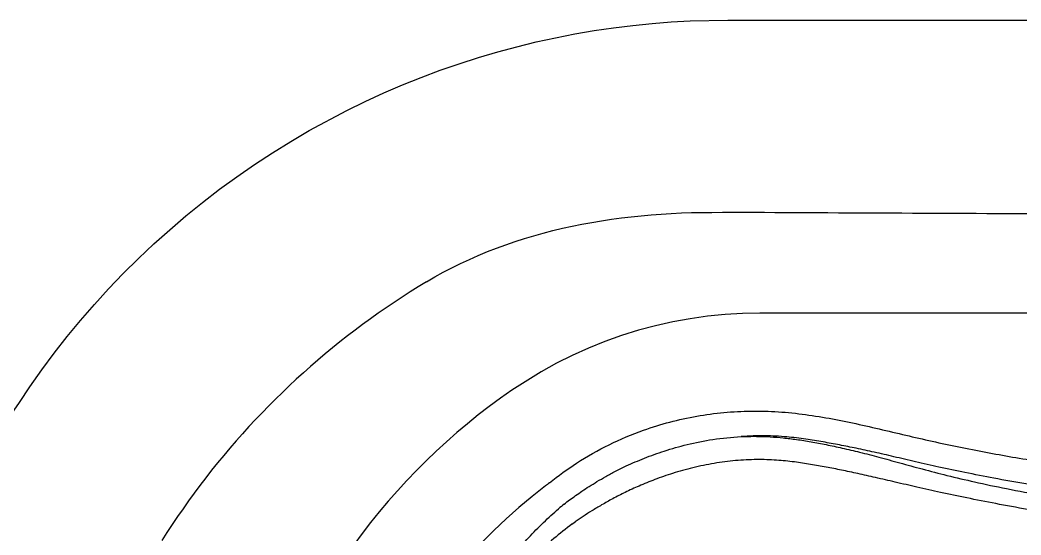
# Model space of a CAD drawing. Extents: x 528 to 612, y 649 to 778.
# Drawn here: x 543.37 to 548.68, y 676.06 to 678.8 of the extents above; entities that cross this region are included whole.
import ezdxf

# ---------------------------------------------------------------- set-up
doc = ezdxf.new("R2010")
doc.units = 0
doc.header["$MEASUREMENT"] = 0
doc.layers.add('1', color=4, linetype='Continuous')

# ---------------------------------------------------------------- blocks, each defined once
blk = doc.blocks.new('main_control')
at = {"color": 4, "linetype": 'Continuous'}
blk.add_arc((8.171, 15.6926), 2.952, 127.2, 238.6532, dxfattribs=at)
at = {"color": 3, "linetype": 'Continuous'}
for centre, radius, start, end in [((7.4918, 16.7156), 1.7282, 128.8908, 129.7699), ((6.9329, 17.3713), 0.7299, 127.8492, 130.9543), ((8.171, 15.6926), 2.7062, 127.4319, 132.6834)]:
    blk.add_arc(centre, radius, start, end, dxfattribs=at)
at = {"color": 4, "linetype": 'Continuous'}
blk.add_open_spline([(6.4067, 18.0607), (6.4529, 18.098), (6.6081, 18.2105), (6.8699, 18.3394), (7.1866, 18.4223), (7.4289, 18.4447), (7.6221, 18.4396), (7.8144, 18.4196), (8.0517, 18.3733), (8.3329, 18.3041), (8.6161, 18.2425), (8.9011, 18.1901), (9.2831, 18.1308), (9.7631, 18.0747), (10.3414, 18.0324), (10.921, 18.0177), (11.5005, 18.0324), (12.0788, 18.0747), (12.5589, 18.1308), (12.9408, 18.1901), (13.2258, 18.2425), (13.509, 18.3041), (13.7902, 18.3733), (14.0275, 18.4196), (14.2198, 18.4396), (14.4131, 18.4447), (14.6554, 18.4223), (14.972, 18.3394), (15.2338, 18.2105), (15.389, 18.098), (15.4352, 18.0607)], degree=3, knots=[0, 0, 0, 0, 0.178027, 0.574338, 0.866146, 1.156033, 1.30086, 1.445718, 1.73541, 2.02509, 2.314758, 2.604515, 2.89439, 3.474275, 4.05394, 4.633339, 5.212738, 5.792404, 6.372289, 6.662164, 6.951921, 7.241589, 7.531269, 7.820961, 7.965819, 8.110646, 8.400533, 8.692341, 9.088652, 9.266679, 9.266679, 9.266679, 9.266679], dxfattribs=at)
at = {"color": 3, "linetype": 'Continuous'}
for points, knots in [([(6.8141, 18.1498), (6.8458, 18.1645), (6.9123, 18.1932), (7.0199, 18.2321), (7.141, 18.2666), (7.2773, 18.2937), (7.3737, 18.3034), (7.4239, 18.306)], [0, 0, 0, 0, 0.1047557, 0.2171491, 0.3429462, 0.4824128, 0.6332561, 0.6332561, 0.6332561, 0.6332561]), ([(14.2226, 18.3076), (14.186, 18.3055), (14.1175, 18.2989), (14.02, 18.284), (13.9295, 18.2682), (13.8401, 18.251), (13.7471, 18.2314), (13.6478, 18.2089), (13.5403, 18.1837), (13.423, 18.1565), (13.294, 18.1286), (13.1518, 18.0996), (12.9958, 18.0701), (12.8257, 18.0407), (12.6407, 18.0117), (12.4392, 17.9837), (12.2195, 17.9574), (11.9798, 17.9334), (11.7181, 17.9129), (11.4317, 17.897), (11.1176, 17.8874), (10.7792, 17.8864), (10.4365, 17.8955), (10.1129, 17.9133), (9.8234, 17.9368), (9.5661, 17.9636), (9.3359, 17.9925), (9.1287, 18.0226), (8.9415, 18.0531), (8.7716, 18.0837), (8.6178, 18.1139), (8.4788, 18.1432), (8.353, 18.1715), (8.2386, 18.1984), (8.1341, 18.2227), (8.0378, 18.2436), (7.9472, 18.2618), (7.858, 18.278), (7.7649, 18.2933), (7.6622, 18.3059), (7.5472, 18.3119), (7.4661, 18.3091), (7.4239, 18.306)], [0, 0, 0, 0, 0.110154, 0.206247, 0.295913, 0.385576, 0.479466, 0.580824, 0.691188, 0.810879, 0.941972, 1.087097, 1.246186, 1.418372, 1.604868, 1.807842, 2.028639, 2.268782, 2.530524, 2.8161, 3.129002, 3.473359, 3.830932, 4.157299, 4.445535, 4.702335, 4.933294, 5.141512, 5.330251, 5.502508, 5.659228, 5.800628, 5.928575, 6.046027, 6.153138, 6.250574, 6.341543, 6.430362, 6.522511, 6.624597, 6.740726, 6.867564, 6.867564, 6.867564, 6.867564]), ([(7.4239, 18.306), (7.4512, 18.3072), (7.503, 18.3081), (7.5777, 18.3055), (7.6486, 18.2998), (7.7207, 18.2909), (7.7966, 18.2786), (7.8773, 18.2633), (7.9634, 18.2449), (8.0568, 18.2228), (8.1588, 18.1964), (8.2694, 18.1658), (8.3896, 18.1326), (8.5221, 18.0982), (8.6711, 18.0632), (8.8408, 18.0274), (9.0335, 17.992), (9.2495, 17.9583), (9.4887, 17.9278), (9.7522, 17.9023), (10.0422, 17.883), (10.3635, 17.8698), (10.7185, 17.8634), (11.0946, 17.8635), (11.4651, 17.8699), (11.8061, 17.884), (12.1094, 17.9043), (12.3793, 17.9302), (12.621, 17.9603), (12.838, 17.9936), (13.0322, 18.029), (13.2054, 18.0662), (13.36, 18.1043), (13.499, 18.1427), (13.6241, 18.1792), (13.7368, 18.2109), (13.8389, 18.2374), (13.9334, 18.2596), (14.0251, 18.2788), (14.1208, 18.2958), (14.1873, 18.3043), (14.2226, 18.3076)], [0, 0, 0, 0, 0.081876, 0.155383, 0.224151, 0.295171, 0.373152, 0.454916, 0.541436, 0.637217, 0.742887, 0.857462, 0.981537, 1.116996, 1.268014, 1.440737, 1.637365, 1.855746, 2.096282, 2.360829, 2.649742, 2.968042, 3.325546, 3.714725, 4.096251, 4.43723, 4.738479, 5.008199, 5.250446, 5.469193, 5.666676, 5.842533, 6.000413, 6.144457, 6.275087, 6.39139, 6.495683, 6.59144, 6.682573, 6.776608, 6.883253, 6.883253, 6.883253, 6.883253]), ([(8.9442, 17.919), (8.888, 17.9289), (8.7805, 17.9485), (8.6268, 17.9789), (8.4874, 18.0082), (8.3609, 18.0365), (8.2459, 18.0633), (8.1414, 18.0877), (8.0464, 18.1092), (7.9589, 18.1278), (7.8754, 18.1442), (7.792, 18.1588), (7.7046, 18.1721), (7.6093, 18.1821), (7.505, 18.1854), (7.3939, 18.1799), (7.2802, 18.1651), (7.1685, 18.1419), (7.0634, 18.1125), (6.9683, 18.0795), (6.8844, 18.0453), (6.8102, 18.011), (6.7441, 17.9772), (6.6852, 17.9442), (6.6328, 17.9127), (6.5862, 17.8829), (6.5571, 17.8634), (6.5434, 17.854)], [0, 0, 0, 0, 0.171187, 0.327792, 0.469805, 0.59858, 0.716611, 0.824054, 0.920666, 1.008813, 1.092461, 1.175749, 1.262789, 1.357794, 1.46289, 1.575521, 1.69119, 1.806617, 1.917433, 2.018479, 2.108237, 2.189288, 2.263585, 2.330966, 2.391804, 2.446855, 2.496828, 2.496828, 2.496828, 2.496828]), ([(6.4851, 17.9477), (6.4945, 17.9551), (6.5143, 17.9702), (6.5457, 17.9931), (6.5801, 18.017), (6.618, 18.0419), (6.66, 18.0679), (6.7065, 18.0949), (6.7582, 18.1227), (6.7948, 18.1407), (6.8141, 18.1498)], [0, 0, 0, 0, 0.0360835, 0.0747551, 0.1164788, 0.1617133, 0.2109187, 0.2645558, 0.3230807, 0.3869779, 0.3869779, 0.3869779, 0.3869779]), ([(5.4818, 15.9954), (5.4896, 16.085), (5.5121, 16.2542), (5.5676, 16.4907), (5.6374, 16.6966), (5.7134, 16.8765), (5.7914, 17.0359), (5.8693, 17.1792), (5.9462, 17.3078), (6.0206, 17.4217), (6.091, 17.5207), (6.1579, 17.6083), (6.2248, 17.6903), (6.2963, 17.771), (6.3731, 17.8492), (6.4275, 17.8991), (6.4545, 17.9226)], [0, 0, 0, 0, 0.269667, 0.511314, 0.72764, 0.921045, 1.096914, 1.259492, 1.410405, 1.54628, 1.667459, 1.77496, 1.876929, 1.984579, 2.098299, 2.205753, 2.205753, 2.205753, 2.205753])]:
    blk.add_open_spline(points, degree=3, knots=knots, dxfattribs=at)
at = {"layer": '1', "color": 3}
blk.add_line((6.5261, 17.8415), (6.5434, 17.854), dxfattribs=at)
blk = doc.blocks.new('2010JETSETTER')
at = {"layer": '1', "color": 3, "linetype": 'Continuous'}
blk.add_line((18.9119, 8.4459), (24.9218, 8.4459), dxfattribs=at)
at = {"layer": '1', "color": 2, "linetype": 'Continuous'}
blk.add_line((25.8759, 6.8888), (19.0813, 6.8888), dxfattribs=at)
at = {"layer": '1', "color": 3, "linetype": 'Continuous'}
for points in [[(16.8887, 7.9656), (16.9861, 8.0131), (17.0844, 8.0583), (17.1836, 8.1009), (17.2836, 8.1411), (17.3842, 8.1787), (17.4854, 8.2139), (17.587, 8.2465), (17.6891, 8.2767), (17.7914, 8.3042), (17.894, 8.3293), (17.9967, 8.3519), (18.0994, 8.372), (18.202, 8.3896), (18.3045, 8.4048), (18.4067, 8.4175), (18.5087, 8.4278), (18.6103, 8.4358), (18.7114, 8.4415), (18.9119, 8.4459)], [(15.2051, 6.4978), (15.2687, 6.5878), (15.3348, 6.6766), (15.4033, 6.7641), (15.4742, 6.8501), (15.5475, 6.9347), (15.6231, 7.0177), (15.701, 7.099), (15.7811, 7.1786), (15.8633, 7.2562), (15.9477, 7.3319), (16.034, 7.4056), (16.1223, 7.4772), (16.2125, 7.5466), (16.3045, 7.6137), (16.3981, 7.6785), (16.4934, 7.7409), (16.5902, 7.8009), (16.6884, 7.8584), (16.8887, 7.9656)], [(17.3106, 7.0549), (17.355, 7.0809), (17.4, 7.1058), (17.4457, 7.1297), (17.492, 7.1526), (17.5389, 7.1745), (17.5863, 7.1954), (17.6343, 7.2153), (17.6828, 7.2342), (17.7317, 7.2521), (17.7811, 7.2691), (17.8308, 7.285), (17.881, 7.3), (17.9315, 7.3141), (17.9823, 7.3272), (18.0335, 7.3394), (18.0849, 7.3507), (18.1367, 7.3612), (18.1887, 7.3708), (18.2409, 7.3796), (18.2933, 7.3875), (18.3459, 7.3946), (18.3987, 7.4009), (18.4516, 7.4064), (18.5047, 7.4112), (18.5579, 7.4151), (18.6111, 7.4183), (18.6643, 7.4208), (18.7174, 7.4225), (18.7715, 7.4236), (18.8269, 7.4242), (18.8824, 7.4245), (18.938, 7.4247), (18.9937, 7.4248), (19.0495, 7.4247), (19.1053, 7.4245), (19.1613, 7.4242), (19.2174, 7.4239), (19.2737, 7.4236), (19.3299, 7.4233), (19.3862, 7.423), (19.4424, 7.4227), (19.4986, 7.4224), (19.5549, 7.4221), (19.6111, 7.4218), (19.6673, 7.4216), (19.7235, 7.4213), (19.7798, 7.421), (19.836, 7.4208), (19.8922, 7.4205), (19.9484, 7.4203), (20.0047, 7.42), (20.0609, 7.4198), (20.1171, 7.4196), (20.1733, 7.4194), (20.2296, 7.4191), (20.2858, 7.4189), (20.342, 7.4187), (20.3982, 7.4185), (20.4545, 7.4183), (20.5107, 7.4181)], [(17.3106, 7.0549), (17.2671, 7.0283), (17.224, 7.0013), (17.1811, 6.9737), (17.1386, 6.9457), (17.0965, 6.9172), (17.0547, 6.8882), (17.0133, 6.8588), (16.9722, 6.8288), (16.9315, 6.7983), (16.8911, 6.7674), (16.8512, 6.736), (16.8116, 6.7041), (16.7724, 6.6717), (16.7336, 6.6389), (16.6952, 6.6056), (16.6572, 6.5718), (16.6196, 6.5376), (16.5824, 6.5029), (16.5457, 6.4678), (16.5093, 6.4323), (16.4734, 6.3963), (16.438, 6.3599), (16.4029, 6.323), (16.3684, 6.2858), (16.3342, 6.2481), (16.3005, 6.21), (16.2673, 6.1715), (16.2345, 6.1326), (16.2022, 6.0933), (16.1704, 6.0537), (16.139, 6.0136), (16.1081, 5.9732), (16.0777, 5.9324), (16.0478, 5.8913), (16.0183, 5.8498), (15.9894, 5.808), (15.9609, 5.7658), (15.933, 5.7233), (15.9056, 5.6805)], [(14.7419, 5.6381), (14.7601, 5.6821), (14.7787, 5.7261), (14.7979, 5.77), (14.8176, 5.8138), (14.8379, 5.8576), (14.8586, 5.9012), (14.8799, 5.9448), (14.9018, 5.9883), (14.9241, 6.0316), (14.947, 6.0748), (14.9704, 6.1179), (14.9944, 6.1608), (15.0189, 6.2035), (15.0439, 6.2462), (15.0695, 6.2886), (15.0956, 6.3308), (15.1222, 6.3729), (15.1493, 6.4147), (15.2051, 6.4978)]]:
    blk.add_lwpolyline(points, dxfattribs=at)
at = {"layer": '1', "color": 2, "linetype": 'Continuous'}
for points in [[(19.0813, 6.8888), (18.9891, 6.8869), (18.8965, 6.8814), (18.8038, 6.8721), (18.7112, 6.8591), (18.6189, 6.8423), (18.5273, 6.8217), (18.4364, 6.7975), (18.3465, 6.7695), (18.2579, 6.7379), (18.1708, 6.7029), (18.0853, 6.6644), (18.0017, 6.6226), (17.9202, 6.5777), (17.764, 6.4789)], [(17.764, 6.4789), (17.7038, 6.4364), (17.6444, 6.3926), (17.5861, 6.3476), (17.5287, 6.3013), (17.4723, 6.2538), (17.417, 6.2052), (17.3627, 6.1554), (17.3095, 6.1044), (17.2574, 6.0524), (17.2065, 5.9992), (17.1566, 5.945), (17.108, 5.8897), (17.0605, 5.8334), (17.0143, 5.7761), (16.9693, 5.7178), (16.9256, 5.6585)]]:
    blk.add_lwpolyline(points, dxfattribs=at)
at = {"layer": '1', "color": 1}
blk.add_blockref('main_control', (11.5576, -12.0732), dxfattribs=at)

msp = doc.modelspace()

# ---------------------------------------------------------------- block references
at = {"layer": '1'}
msp.add_blockref('2010JETSETTER', (528.2128, 670.3522), dxfattribs=at)

doc.saveas('drawing.dxf')
